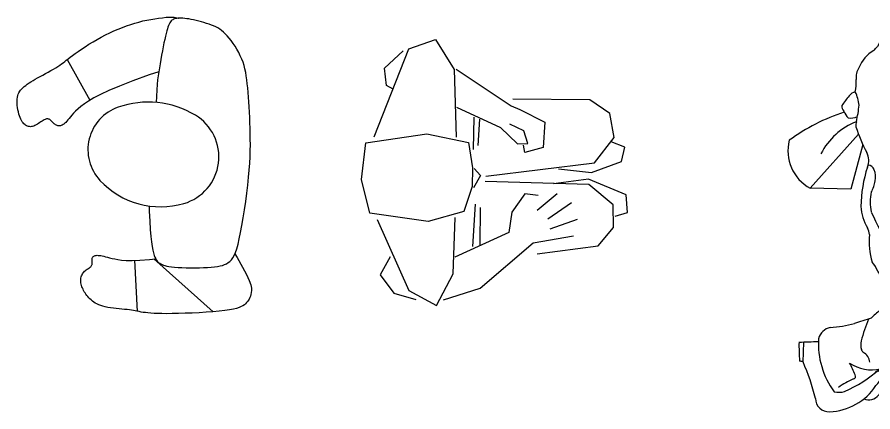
# Model space of a CAD drawing. Header units: millimetres. Extents: x 577 to 2337, y 236 to 943.
# Drawn here: x 756.362 to 758.364, y 710.341 to 711.265 of the extents above; entities that cross this region are included whole.
import ezdxf

# ---------------------------------------------------------------- set-up
doc = ezdxf.new("R2010")
doc.units = ezdxf.units.MM
doc.header["$LTSCALE"] = 0.01
doc.layers.add('06-Furn', color=4, linetype='Continuous')

# ---------------------------------------------------------------- blocks, each defined once
blk = doc.blocks.new('Body 17')
at = {"layer": '06-Furn', "color": 8}
for p, q in [((723.3458, 593.214), (723.3553, 593.2166)), ((723.3553, 593.2166), (723.3646, 593.219)), ((723.3646, 593.219), (723.3739, 593.2211)), ((723.3739, 593.2211), (723.3831, 593.2228)), ((723.3831, 593.2228), (723.3923, 593.2244)), ((723.3923, 593.2244), (723.4013, 593.2257)), ((723.4013, 593.2257), (723.4103, 593.2267)), ((723.4103, 593.2267), (723.4193, 593.2276)), ((723.4193, 593.2276), (723.4283, 593.2281)), ((723.4293, 593.2171), (723.4277, 593.2147)), ((723.4283, 593.2281), (723.4376, 593.2278)), ((723.4309, 593.2191), (723.4293, 593.2171)), ((723.4326, 593.2207), (723.4309, 593.2191)), ((723.4345, 593.222), (723.4326, 593.2207)), ((723.4366, 593.2231), (723.4345, 593.222)), ((723.4388, 593.224), (723.4366, 593.2231)), ((723.4376, 593.2278), (723.4476, 593.2259)), ((723.4414, 593.2246), (723.4388, 593.224)), ((723.4441, 593.225), (723.4414, 593.2246)), ((723.4472, 593.2254), (723.4441, 593.225)), ((723.4506, 593.2255), (723.4472, 593.2254)), ((723.4476, 593.2259), (723.4489, 593.2254)), ((723.4543, 593.2255), (723.4506, 593.2255)), ((723.4584, 593.2253), (723.4543, 593.2255)), ((723.4627, 593.225), (723.4584, 593.2253)), ((723.4674, 593.2244), (723.4627, 593.225)), ((723.4724, 593.2237), (723.4674, 593.2244)), ((723.4777, 593.2228), (723.4724, 593.2237)), ((723.4833, 593.2216), (723.4777, 593.2228)), ((723.4892, 593.2203), (723.4833, 593.2216)), ((723.4953, 593.2188), (723.4892, 593.2203)), ((723.5014, 593.2171), (723.4953, 593.2188)), ((723.5075, 593.2153), (723.5014, 593.2171)), ((723.2969, 593.1958), (723.3068, 593.2)), ((723.3068, 593.2), (723.3166, 593.204)), ((723.3166, 593.204), (723.3264, 593.2076)), ((723.3264, 593.2076), (723.3361, 593.2109)), ((723.3361, 593.2109), (723.3458, 593.214)), ((723.4219, 593.2006), (723.4204, 593.1956)), ((723.4233, 593.2049), (723.4219, 593.2006)), ((723.4248, 593.2087), (723.4233, 593.2049)), ((723.4262, 593.2119), (723.4248, 593.2087)), ((723.4277, 593.2147), (723.4262, 593.2119)), ((723.5135, 593.2134), (723.5075, 593.2153)), ((723.5193, 593.2115), (723.5135, 593.2134)), ((723.5249, 593.2094), (723.5193, 593.2115)), ((723.5301, 593.2073), (723.5249, 593.2094)), ((723.535, 593.205), (723.5301, 593.2073)), ((723.5397, 593.2026), (723.535, 593.205)), ((723.5443, 593.1999), (723.5397, 593.2026)), ((723.5487, 593.1968), (723.5443, 593.1999)), ((723.5531, 593.1932), (723.5487, 593.1968)), ((723.2575, 593.1757), (723.2673, 593.1812)), ((723.2673, 593.1812), (723.2772, 593.1863)), ((723.2772, 593.1863), (723.287, 593.1912)), ((723.287, 593.1912), (723.2969, 593.1958)), ((723.4173, 593.1833), (723.4156, 593.1759)), ((723.4189, 593.1898), (723.4173, 593.1833)), ((723.4204, 593.1956), (723.4189, 593.1898)), ((723.5575, 593.1891), (723.5531, 593.1932)), ((723.5619, 593.1844), (723.5575, 593.1891)), ((723.5665, 593.1791), (723.5619, 593.1844)), ((723.5712, 593.1732), (723.5665, 593.1791)), ((723.221, 593.1532), (723.2295, 593.1588)), ((723.2295, 593.1588), (723.2385, 593.1645)), ((723.2385, 593.1645), (723.2479, 593.1701)), ((723.2479, 593.1701), (723.2575, 593.1757)), ((723.4121, 593.1586), (723.4102, 593.149)), ((723.4139, 593.1676), (723.4121, 593.1586)), ((723.4156, 593.1759), (723.4139, 593.1676)), ((723.5758, 593.1667), (723.5712, 593.1732)), ((723.5804, 593.1599), (723.5758, 593.1667)), ((723.5848, 593.1527), (723.5804, 593.1599)), ((723.1943, 593.1342), (723.1997, 593.1383)), ((723.1997, 593.1383), (723.206, 593.1429)), ((723.206, 593.1429), (723.2132, 593.1479)), ((723.2132, 593.1479), (723.221, 593.1532)), ((723.4084, 593.1391), (723.4066, 593.129)), ((723.4102, 593.149), (723.4084, 593.1391)), ((723.5889, 593.1452), (723.5848, 593.1527)), ((723.5926, 593.1376), (723.5889, 593.1452)), ((723.596, 593.13), (723.5926, 593.1376)), ((723.1703, 593.1155), (723.1743, 593.1184)), ((723.1743, 593.1184), (723.178, 593.1212)), ((723.178, 593.1212), (723.1816, 593.1241)), ((723.1816, 593.1241), (723.1854, 593.1272)), ((723.1854, 593.1272), (723.1896, 593.1305)), ((723.1872, 593.1286), (723.2406, 593.0333)), ((723.1896, 593.1305), (723.1943, 593.1342)), ((723.4048, 593.119), (723.4032, 593.1092)), ((723.4066, 593.129), (723.4048, 593.119)), ((723.5989, 593.1223), (723.596, 593.13)), ((723.6013, 593.1146), (723.5989, 593.1223)), ((723.1367, 593.0959), (723.1431, 593.0994)), ((723.1431, 593.0994), (723.1493, 593.1028)), ((723.1493, 593.1028), (723.1553, 593.1062)), ((723.1553, 593.1062), (723.1608, 593.1095)), ((723.1608, 593.1095), (723.1659, 593.1126)), ((723.1659, 593.1126), (723.1703, 593.1155)), ((723.4017, 593.1003), (723.3795, 593.0926)), ((723.4016, 593.0997), (723.4002, 593.0907)), ((723.4032, 593.1092), (723.4016, 593.0997)), ((723.6034, 593.1067), (723.6013, 593.1146)), ((723.6051, 593.0986), (723.6034, 593.1067)), ((723.6066, 593.0903), (723.6051, 593.0986)), ((723.0982, 593.0739), (723.1026, 593.0767)), ((723.1026, 593.0767), (723.1075, 593.0797)), ((723.1075, 593.0797), (723.1126, 593.0827)), ((723.1126, 593.0827), (723.1182, 593.0858)), ((723.1182, 593.0858), (723.1242, 593.0891)), ((723.1242, 593.0891), (723.1304, 593.0925)), ((723.1304, 593.0925), (723.1367, 593.0959)), ((723.3413, 593.0787), (723.3102, 593.0666)), ((723.3795, 593.0926), (723.3413, 593.0787)), ((723.399, 593.0813), (723.398, 593.0707)), ((723.4002, 593.0907), (723.399, 593.0813)), ((723.6078, 593.0815), (723.6066, 593.0903)), ((723.6089, 593.0722), (723.6078, 593.0815)), ((723.0765, 593.0544), (723.0786, 593.0573)), ((723.0786, 593.0573), (723.0811, 593.0601)), ((723.0811, 593.0601), (723.0839, 593.0629)), ((723.0839, 593.0629), (723.087, 593.0656)), ((723.087, 593.0656), (723.0904, 593.0684)), ((723.0904, 593.0684), (723.0941, 593.0711)), ((723.0941, 593.0711), (723.0982, 593.0739)), ((723.3102, 593.0666), (723.2852, 593.0561)), ((723.3971, 593.0579), (723.3964, 593.042)), ((723.398, 593.0707), (723.3971, 593.0579)), ((723.6099, 593.0624), (723.6089, 593.0722)), ((723.6108, 593.052), (723.6099, 593.0624)), ((723.0703, 593.0315), (723.0705, 593.0362)), ((723.0705, 593.0362), (723.0711, 593.0404)), ((723.0711, 593.0404), (723.0719, 593.0443)), ((723.0719, 593.0443), (723.0731, 593.0479)), ((723.0731, 593.0479), (723.0747, 593.0512)), ((723.0747, 593.0512), (723.0765, 593.0544)), ((723.2499, 593.0389), (723.2377, 593.0317)), ((723.2654, 593.0469), (723.2499, 593.0389)), ((723.2852, 593.0561), (723.2654, 593.0469)), ((723.3964, 593.042), (723.396, 593.0283)), ((723.6117, 593.041), (723.6108, 593.052)), ((723.6125, 593.0295), (723.6117, 593.041)), ((723.0704, 593.0266), (723.0703, 593.0315)), ((723.0708, 593.0215), (723.0704, 593.0266)), ((723.0714, 593.0163), (723.0708, 593.0215)), ((723.0722, 593.0111), (723.0714, 593.0163)), ((723.2198, 593.0189), (723.2129, 593.0132)), ((723.2279, 593.0251), (723.2198, 593.0189)), ((723.2377, 593.0317), (723.2279, 593.0251)), ((723.6132, 593.0177), (723.6125, 593.0295)), ((723.6139, 593.0055), (723.6132, 593.0177)), ((723.0733, 593.0061), (723.0722, 593.0111)), ((723.0745, 593.0013), (723.0733, 593.0061)), ((723.0758, 592.9968), (723.0745, 593.0013)), ((723.0773, 592.9928), (723.0758, 592.9968)), ((723.1983, 592.9984), (723.1949, 592.9943)), ((723.2023, 593.003), (723.1983, 592.9984)), ((723.2071, 593.0079), (723.2023, 593.003)), ((723.2129, 593.0132), (723.2071, 593.0079)), ((723.6145, 592.9931), (723.6139, 593.0055)), ((723.0789, 592.9892), (723.0773, 592.9928)), ((723.0806, 592.986), (723.0789, 592.9892)), ((723.0823, 592.9832), (723.0806, 592.986)), ((723.0842, 592.9807), (723.0823, 592.9832)), ((723.0861, 592.9785), (723.0842, 592.9807)), ((723.0881, 592.9767), (723.0861, 592.9785)), ((723.0902, 592.9751), (723.0881, 592.9767)), ((723.1177, 592.9775), (723.1148, 592.9758)), ((723.1206, 592.9793), (723.1177, 592.9775)), ((723.1235, 592.9812), (723.1206, 592.9793)), ((723.1262, 592.983), (723.1235, 592.9812)), ((723.1289, 592.9847), (723.1262, 592.983)), ((723.1313, 592.9862), (723.1289, 592.9847)), ((723.1336, 592.9875), (723.1313, 592.9862)), ((723.1357, 592.9886), (723.1336, 592.9875)), ((723.1376, 592.9893), (723.1357, 592.9886)), ((723.1393, 592.9898), (723.1376, 592.9893)), ((723.141, 592.99), (723.1393, 592.9898)), ((723.1425, 592.99), (723.141, 592.99)), ((723.144, 592.9896), (723.1425, 592.99)), ((723.1454, 592.989), (723.144, 592.9896)), ((723.1469, 592.9881), (723.1454, 592.989)), ((723.1483, 592.987), (723.1469, 592.9881)), ((723.1497, 592.9857), (723.1483, 592.987)), ((723.1511, 592.9843), (723.1497, 592.9857)), ((723.1525, 592.9828), (723.1511, 592.9843)), ((723.154, 592.9813), (723.1525, 592.9828)), ((723.1555, 592.9798), (723.154, 592.9813)), ((723.1571, 592.9784), (723.1555, 592.9798)), ((723.1587, 592.9772), (723.1571, 592.9784)), ((723.1604, 592.9761), (723.1587, 592.9772)), ((723.1622, 592.9752), (723.1604, 592.9761)), ((723.1778, 592.9764), (723.1757, 592.9752)), ((723.1799, 592.9778), (723.1778, 592.9764)), ((723.1822, 592.9796), (723.1799, 592.9778)), ((723.1845, 592.9818), (723.1822, 592.9796)), ((723.1869, 592.9843), (723.1845, 592.9818)), ((723.1893, 592.9873), (723.1869, 592.9843)), ((723.192, 592.9906), (723.1893, 592.9873)), ((723.1949, 592.9943), (723.192, 592.9906)), ((723.615, 592.9805), (723.6145, 592.9931)), ((723.6154, 592.9678), (723.615, 592.9805)), ((723.0923, 592.9739), (723.0902, 592.9751)), ((723.0945, 592.9728), (723.0923, 592.9739)), ((723.0967, 592.9721), (723.0945, 592.9728)), ((723.099, 592.9717), (723.0967, 592.9721)), ((723.1014, 592.9716), (723.099, 592.9717)), ((723.1039, 592.9717), (723.1014, 592.9716)), ((723.1064, 592.9723), (723.1039, 592.9717)), ((723.1091, 592.9731), (723.1064, 592.9723)), ((723.1119, 592.9743), (723.1091, 592.9731)), ((723.1148, 592.9758), (723.1119, 592.9743)), ((723.164, 592.9745), (723.1622, 592.9752)), ((723.1659, 592.974), (723.164, 592.9745)), ((723.1678, 592.9737), (723.1659, 592.974)), ((723.1697, 592.9737), (723.1678, 592.9737)), ((723.1717, 592.9739), (723.1697, 592.9737)), ((723.1737, 592.9744), (723.1717, 592.9739)), ((723.1757, 592.9752), (723.1737, 592.9744)), ((723.6158, 592.9551), (723.6154, 592.9678)), ((723.6159, 592.9423), (723.6158, 592.9551)), ((723.616, 592.9291), (723.6159, 592.9423)), ((723.6158, 592.9155), (723.616, 592.9291)), ((723.6145, 592.8862), (723.6153, 592.9012)), ((723.6153, 592.9012), (723.6158, 592.9155)), ((723.6134, 592.8702), (723.6145, 592.8862)), ((723.6119, 592.8531), (723.6134, 592.8702)), ((723.61, 592.8349), (723.6119, 592.8531)), ((723.6077, 592.8158), (723.61, 592.8349)), ((723.6024, 592.777), (723.6052, 592.7964)), ((723.6052, 592.7964), (723.6077, 592.8158)), ((723.3792, 592.7859), (723.3795, 592.7737)), ((723.5994, 592.7582), (723.6024, 592.777)), ((723.3795, 592.7737), (723.3805, 592.7503)), ((723.5964, 592.7403), (723.5994, 592.7582)), ((723.3805, 592.7503), (723.3816, 592.7308)), ((723.5933, 592.7238), (723.5964, 592.7403)), ((723.3816, 592.7308), (723.383, 592.7148)), ((723.5902, 592.7091), (723.5933, 592.7238)), ((723.383, 592.7148), (723.3844, 592.7018)), ((723.3844, 592.7018), (723.386, 592.6913)), ((723.5843, 592.6861), (723.5872, 592.6966)), ((723.5872, 592.6966), (723.5902, 592.7091)), ((723.386, 592.6913), (723.3877, 592.6829)), ((723.3877, 592.6829), (723.3894, 592.6761)), ((723.3894, 592.6761), (723.3911, 592.6705)), ((723.5783, 592.6704), (723.5813, 592.6775)), ((723.5813, 592.6775), (723.5843, 592.6861)), ((723.2459, 592.6606), (723.2463, 592.6622)), ((723.2459, 592.6589), (723.2459, 592.6606)), ((723.246, 592.6572), (723.2459, 592.6589)), ((723.2461, 592.6555), (723.246, 592.6572)), ((723.2462, 592.6638), (723.2467, 592.6652)), ((723.2463, 592.6622), (723.2462, 592.6638)), ((723.2467, 592.6652), (723.2474, 592.6665)), ((723.2474, 592.6665), (723.2484, 592.6676)), ((723.2484, 592.6676), (723.2497, 592.6686)), ((723.2497, 592.6686), (723.2513, 592.6694)), ((723.2513, 592.6694), (723.2531, 592.67)), ((723.2531, 592.67), (723.2552, 592.6704)), ((723.2552, 592.6704), (723.2576, 592.6706)), ((723.2576, 592.6706), (723.2602, 592.6705)), ((723.2602, 592.6705), (723.263, 592.6703)), ((723.263, 592.6703), (723.2661, 592.6698)), ((723.2661, 592.6698), (723.2694, 592.6691)), ((723.2694, 592.6691), (723.2731, 592.6682)), ((723.2731, 592.6682), (723.2771, 592.6672)), ((723.2771, 592.6672), (723.2817, 592.666)), ((723.2817, 592.666), (723.2868, 592.6648)), ((723.2868, 592.6648), (723.2925, 592.6634)), ((723.2925, 592.6634), (723.2988, 592.6621)), ((723.2988, 592.6621), (723.306, 592.6607)), ((723.306, 592.6607), (723.3147, 592.6596)), ((723.3147, 592.6596), (723.3257, 592.6588)), ((723.3257, 592.6588), (723.3397, 592.6587)), ((723.3397, 592.6587), (723.3574, 592.6594)), ((723.3519, 592.5394), (723.3458, 592.6589)), ((723.3574, 592.6594), (723.3797, 592.661)), ((723.3797, 592.661), (723.3944, 592.6626)), ((723.3899, 592.6621), (723.5293, 592.5385)), ((723.3911, 592.6705), (723.3928, 592.6659)), ((723.3928, 592.6659), (723.3946, 592.6622)), ((723.3946, 592.6622), (723.3964, 592.6592)), ((723.3964, 592.6592), (723.3983, 592.6569)), ((723.3983, 592.6569), (723.4002, 592.6549)), ((723.5645, 592.6534), (723.5683, 592.6564)), ((723.5683, 592.6564), (723.5718, 592.6601)), ((723.5718, 592.6601), (723.5751, 592.6647)), ((723.5751, 592.6647), (723.5783, 592.6704)), ((723.5799, 592.6742), (723.585, 592.6658)), ((723.585, 592.6658), (723.5978, 592.6432)), ((723.2301, 592.6349), (723.2321, 592.6364)), ((723.2321, 592.6364), (723.2342, 592.6378)), ((723.2342, 592.6378), (723.2361, 592.6391)), ((723.2361, 592.6391), (723.238, 592.6403)), ((723.238, 592.6403), (723.2398, 592.6416)), ((723.2398, 592.6416), (723.2413, 592.6428)), ((723.2413, 592.6428), (723.2426, 592.644)), ((723.2426, 592.644), (723.2437, 592.6453)), ((723.2437, 592.6453), (723.2445, 592.6466)), ((723.2445, 592.6466), (723.2451, 592.648)), ((723.2451, 592.648), (723.2456, 592.6494)), ((723.2456, 592.6494), (723.2459, 592.6508)), ((723.2459, 592.6508), (723.2461, 592.6523)), ((723.2461, 592.6539), (723.2461, 592.6555)), ((723.2461, 592.6523), (723.2461, 592.6539)), ((723.4002, 592.6549), (723.4023, 592.6533)), ((723.4023, 592.6533), (723.4045, 592.6519)), ((723.4045, 592.6519), (723.4069, 592.6505)), ((723.4069, 592.6505), (723.4095, 592.6491)), ((723.4095, 592.6491), (723.4126, 592.6478)), ((723.4126, 592.6478), (723.4162, 592.6466)), ((723.4162, 592.6466), (723.4204, 592.6454)), ((723.4204, 592.6454), (723.4255, 592.6444)), ((723.4255, 592.6444), (723.4315, 592.6435)), ((723.4315, 592.6435), (723.4386, 592.6428)), ((723.4386, 592.6428), (723.4468, 592.6422)), ((723.4468, 592.6422), (723.456, 592.6418)), ((723.456, 592.6418), (723.4658, 592.6415)), ((723.4658, 592.6415), (723.4761, 592.6414)), ((723.4761, 592.6414), (723.4865, 592.6414)), ((723.4865, 592.6414), (723.4968, 592.6416)), ((723.4968, 592.6416), (723.5067, 592.6419)), ((723.5067, 592.6419), (723.516, 592.6423)), ((723.516, 592.6423), (723.5245, 592.6428)), ((723.5245, 592.6428), (723.5321, 592.6435)), ((723.5321, 592.6435), (723.539, 592.6444)), ((723.539, 592.6444), (723.5452, 592.6456)), ((723.5452, 592.6456), (723.5507, 592.647)), ((723.5507, 592.647), (723.5558, 592.6487)), ((723.5558, 592.6487), (723.5603, 592.6509)), ((723.5603, 592.6509), (723.5645, 592.6534)), ((723.5978, 592.6432), (723.607, 592.6254)), ((723.2195, 592.6146), (723.2198, 592.6173)), ((723.2198, 592.6173), (723.2204, 592.62)), ((723.2204, 592.62), (723.2212, 592.6226)), ((723.2212, 592.6226), (723.2222, 592.625)), ((723.2222, 592.625), (723.2234, 592.6273)), ((723.2234, 592.6273), (723.2248, 592.6295)), ((723.2248, 592.6295), (723.2264, 592.6314)), ((723.2264, 592.6314), (723.2282, 592.6332)), ((723.2282, 592.6332), (723.2301, 592.6349)), ((723.607, 592.6254), (723.6132, 592.6118)), ((723.2194, 592.6118), (723.2195, 592.6146)), ((723.2195, 592.6089), (723.2194, 592.6118)), ((723.2198, 592.606), (723.2195, 592.6089)), ((723.2204, 592.6031), (723.2198, 592.606)), ((723.2211, 592.6001), (723.2204, 592.6031)), ((723.2221, 592.5972), (723.2211, 592.6001)), ((723.2232, 592.5942), (723.2221, 592.5972)), ((723.6132, 592.6118), (723.6168, 592.6014)), ((723.6168, 592.6014), (723.6185, 592.5937)), ((723.2245, 592.5913), (723.2232, 592.5942)), ((723.2259, 592.5883), (723.2245, 592.5913)), ((723.2275, 592.5854), (723.2259, 592.5883)), ((723.2292, 592.5825), (723.2275, 592.5854)), ((723.2311, 592.5797), (723.2292, 592.5825)), ((723.2332, 592.5769), (723.2311, 592.5797)), ((723.2355, 592.5741), (723.2332, 592.5769)), ((723.6175, 592.5789), (723.6164, 592.5751)), ((723.6183, 592.5832), (723.6175, 592.5789)), ((723.6188, 592.5879), (723.6183, 592.5832)), ((723.6185, 592.5937), (723.6188, 592.5879)), ((723.2379, 592.5714), (723.2355, 592.5741)), ((723.2405, 592.5687), (723.2379, 592.5714)), ((723.2433, 592.5661), (723.2405, 592.5687)), ((723.2464, 592.5636), (723.2433, 592.5661)), ((723.2497, 592.5612), (723.2464, 592.5636)), ((723.2532, 592.5589), (723.2497, 592.5612)), ((723.2571, 592.5567), (723.2532, 592.5589)), ((723.2614, 592.5547), (723.2571, 592.5567)), ((723.6048, 592.5573), (723.602, 592.5549)), ((723.6074, 592.5598), (723.6048, 592.5573)), ((723.6097, 592.5625), (723.6074, 592.5598)), ((723.6117, 592.5653), (723.6097, 592.5625)), ((723.6135, 592.5683), (723.6117, 592.5653)), ((723.6151, 592.5716), (723.6135, 592.5683)), ((723.6164, 592.5751), (723.6151, 592.5716)), ((723.266, 592.5528), (723.2614, 592.5547)), ((723.2711, 592.5512), (723.266, 592.5528)), ((723.2766, 592.5497), (723.2711, 592.5512)), ((723.2826, 592.5485), (723.2766, 592.5497)), ((723.289, 592.5475), (723.2826, 592.5485)), ((723.2956, 592.5467), (723.289, 592.5475)), ((723.3023, 592.5459), (723.2956, 592.5467)), ((723.309, 592.5453), (723.3023, 592.5459)), ((723.3155, 592.5447), (723.309, 592.5453)), ((723.3218, 592.5441), (723.3155, 592.5447)), ((723.3276, 592.5434), (723.3218, 592.5441)), ((723.3329, 592.5427), (723.3276, 592.5434)), ((723.3378, 592.542), (723.3329, 592.5427)), ((723.3424, 592.5412), (723.3378, 592.542)), ((723.3469, 592.5404), (723.3424, 592.5412)), ((723.3512, 592.5396), (723.3469, 592.5404)), ((723.3556, 592.5387), (723.3512, 592.5396)), ((723.3603, 592.5379), (723.3556, 592.5387)), ((723.3652, 592.5371), (723.3603, 592.5379)), ((723.3705, 592.5364), (723.3652, 592.5371)), ((723.3765, 592.5357), (723.3705, 592.5364)), ((723.3831, 592.5352), (723.3765, 592.5357)), ((723.4963, 592.5363), (723.4797, 592.5355)), ((723.5128, 592.5373), (723.4963, 592.5363)), ((723.5285, 592.5384), (723.5128, 592.5373)), ((723.5432, 592.5397), (723.5285, 592.5384)), ((723.5561, 592.5412), (723.5432, 592.5397)), ((723.5671, 592.5428), (723.5561, 592.5412)), ((723.5763, 592.5445), (723.5671, 592.5428)), ((723.5838, 592.5463), (723.5763, 592.5445)), ((723.5899, 592.5483), (723.5838, 592.5463)), ((723.5948, 592.5504), (723.5899, 592.5483)), ((723.5988, 592.5526), (723.5948, 592.5504)), ((723.602, 592.5549), (723.5988, 592.5526)), ((723.3907, 592.5347), (723.3831, 592.5352)), ((723.3994, 592.5343), (723.3907, 592.5347)), ((723.4092, 592.5341), (723.3994, 592.5343)), ((723.4205, 592.534), (723.4092, 592.5341)), ((723.4333, 592.5341), (723.4205, 592.534)), ((723.4477, 592.5344), (723.4333, 592.5341)), ((723.4633, 592.5349), (723.4477, 592.5344)), ((723.4797, 592.5355), (723.4633, 592.5349))]:
    blk.add_line(p, q, dxfattribs=at)
for centre, radius, start, end in [((723.3414, 592.9176), 0.1054, 109.3675, 222.8739), ((723.3772, 592.8159), 0.2133, 58.8919, 109.3675), ((723.4286, 592.9011), 0.1138, 286.3643, 58.8919), ((723.4061, 592.9777), 0.1936, 222.8739, 286.3643)]:
    blk.add_arc(centre, radius, start, end, dxfattribs=at)
blk = doc.blocks.new('Body 26')
at = {"layer": '06-Furn', "color": 8}
for p, q in [((729.9152, 589.9362), (729.9775, 589.9575)), ((729.9775, 589.9575), (730.021, 589.8877)), ((729.834, 589.7295), (729.9152, 589.9362)), ((729.8584, 589.8909), (729.9017, 589.9309)), ((729.8627, 589.8499), (729.8584, 589.8909)), ((730.021, 589.8877), (730.0257, 589.729)), ((730.0259, 589.8884), (730.1542, 589.8021)), ((729.8786, 589.8418), (729.8627, 589.8499)), ((730.3388, 589.8164), (730.1583, 589.8184)), ((730.3853, 589.7844), (730.3388, 589.8164)), ((730.0269, 589.7994), (730.1296, 589.7521)), ((730.1542, 589.8021), (730.1749, 589.7942)), ((730.1749, 589.7942), (730.233, 589.7639)), ((730.0667, 589.6999), (730.0676, 589.7762)), ((730.3952, 589.7284), (730.3853, 589.7844)), ((730.077, 589.7097), (730.0814, 589.7714)), ((730.1845, 589.7438), (730.1514, 589.7598)), ((730.233, 589.7639), (730.2292, 589.7052)), ((729.8148, 589.7162), (729.957, 589.7372)), ((729.957, 589.7372), (730.0549, 589.7165)), ((730.1296, 589.7521), (730.169, 589.7132)), ((730.1932, 589.7146), (730.1845, 589.7438)), ((729.8043, 589.6297), (729.8148, 589.7162)), ((730.0549, 589.7165), (730.0643, 589.6575)), ((730.169, 589.7132), (730.1932, 589.7146)), ((730.3497, 589.6691), (730.3952, 589.7284)), ((730.4201, 589.7055), (730.3883, 589.7181)), ((730.1861, 589.6935), (730.1835, 589.7104)), ((730.2292, 589.7052), (730.1861, 589.6935)), ((730.413, 589.6719), (730.4201, 589.7055)), ((730.0643, 589.6575), (730.0633, 589.6139)), ((730.068, 589.6556), (730.0829, 589.6392)), ((730.0955, 589.6375), (730.3497, 589.6691)), ((730.2656, 589.6553), (730.3421, 589.6462)), ((730.3421, 589.6462), (730.413, 589.6719)), ((730.0829, 589.6392), (730.0663, 589.6109)), ((729.8238, 589.5515), (729.8043, 589.6297)), ((730.0633, 589.6139), (730.0439, 589.5548)), ((730.3359, 589.6185), (730.0934, 589.6253)), ((730.3354, 589.6307), (730.2533, 589.6195)), ((730.4236, 589.5941), (730.3354, 589.6307)), ((730.3932, 589.5707), (730.3359, 589.6185)), ((730.1866, 589.5968), (730.1558, 589.5539)), ((730.2178, 589.5927), (730.1866, 589.5968)), ((730.2155, 589.5585), (730.2621, 589.5973)), ((730.4267, 589.5524), (730.4236, 589.5941)), ((730.24, 589.5383), (730.2959, 589.5765)), ((730.0439, 589.5548), (729.9599, 589.5314)), ((730.0647, 589.4729), (730.071, 589.5721)), ((730.0819, 589.477), (730.0831, 589.5644)), ((730.1558, 589.5539), (730.1488, 589.5061)), ((730.3943, 589.5174), (730.3932, 589.5707)), ((730.3975, 589.5441), (730.4267, 589.5524)), ((729.9599, 589.5314), (729.8238, 589.5515)), ((729.8406, 589.5366), (729.9147, 589.3701)), ((730.0187, 589.4092), (730.0231, 589.5411)), ((730.2454, 589.5147), (730.3099, 589.5368)), ((730.3581, 589.475), (730.3943, 589.5174)), ((730.1488, 589.5061), (730.0229, 589.4485)), ((730.206, 589.4817), (730.3001, 589.4983)), ((730.0816, 589.3757), (730.206, 589.4817)), ((730.2151, 589.4558), (730.3581, 589.475)), ((729.871, 589.4492), (729.8478, 589.4066)), ((729.8478, 589.4066), (729.8796, 589.3642)), ((729.9798, 589.3352), (730.0187, 589.4092)), ((729.9965, 589.3486), (730.0816, 589.3757)), ((729.8796, 589.3642), (729.9314, 589.3489)), ((729.9147, 589.3701), (729.9798, 589.3352))]:
    blk.add_line(p, q, dxfattribs=at)
blk = doc.blocks.new('body7')
at = {"layer": '06-Furn', "color": 252}
for p, q in [((819.0579, 714.8908), (819.1708, 715.0175)), ((819.1808, 714.9933), (819.1531, 714.8888)), ((819.5485, 714.9535), (819.5485, 714.9346)), ((819.1531, 714.8888), (819.0579, 714.8908)), ((819.0414, 714.4838), (819.0429, 714.5308)), ((819.3959, 714.3909), (819.3959, 714.4008)), ((819.4087, 714.3845), (819.3959, 714.3909)), ((819.3965, 714.384), (819.4087, 714.3845))]:
    blk.add_line(p, q, dxfattribs=at)
for centre, radius, start, end in [((819.3119, 715.1788), 0.1061, 113.1041, 155.7219), ((819.1901, 714.8345), 0.4491, 72.4825, 79.7252), ((819.2725, 715.1316), 0.1414, 51.3539, 68.0482), ((819.4108, 715.1558), 0.0998, 120.1292, 130.9196), ((818.8867, 719.3438), 4.1291, 276.5924, 277.744), ((819.4733, 715.36), 0.1117, 254.3476, 274.3966), ((819.4405, 715.0086), 0.2435, 72.1579, 80.2251), ((819.4663, 715.1474), 0.105, 47.7403, 62.3021), ((819.1617, 715.264), 0.0677, 311.3319, 322.1114), ((819.4818, 715.1317), 0.1687, 143.8933, 176.9563), ((819.4319, 715.1337), 0.1154, 134.179, 146.505), ((819.4049, 715.1516), 0.084, 112.8805, 129.4646), ((819.3766, 715.146), 0.083, 65.9662, 93.0023), ((819.4593, 715.3554), 0.1422, 249.894, 265.2387), ((819.4795, 715.1058), 0.1126, 85.783, 106.5514), ((819.4826, 715.0773), 0.1408, 71.3264, 87.8839), ((819.4736, 715.1856), 0.0747, 13.4994, 31.9999), ((819.2504, 715.1398), 0.0855, 120.9513, 157.3101), ((819.5153, 715.1203), 0.1954, 156.7912, 172.5822), ((819.4496, 715.1165), 0.0897, 96.9777, 125.2831), ((819.5094, 715.1411), 0.072, 51.3539, 75.2573), ((819.5019, 715.1595), 0.0647, 17.362, 35.7906), ((819.3151, 715.2339), 0.0617, 288.9845, 312.0503), ((819.4302, 715.3349), 0.182, 287.0176, 307.3918), ((819.2344, 715.0723), 0.346, 10.4868, 17.9353), ((819.2098, 715.15), 0.0445, 149.2035, 186.442), ((819.5173, 715.168), 0.1768, 180.9245, 191.965), ((819.4997, 715.0601), 0.102, 99.1458, 136.5261), ((818.9732, 715.145), 0.1924, 351.3637, 0), ((819.1206, 715.114), 0.1946, 353.3961, 7.8778), ((819.1265, 715.1477), 0.195, 344.2709, 359.3836), ((819.1685, 715.0925), 0.0242, 102.1604, 143.7077), ((819.0685, 715.0712), 0.105, 7.7187, 25.3338), ((819.2936, 715.1113), 0.0546, 359.8859, 21.5506), ((819.4716, 715.0982), 0.0342, 118.9145, 195.8258), ((819.4556, 715.1867), 0.1045, 309.2005, 324.0445), ((819.5706, 715.0834), 0.0519, 102.0058, 125.8983), ((819.4607, 715.1384), 0.1139, 337.3803, 358.4304), ((819.2864, 714.9862), 0.1828, 138.7269, 147.5558), ((819.1727, 715.1277), 0.1763, 343.4398, 354.6416), ((819.1784, 715.0806), 0.3907, 356.9044, 3.0607), ((819.1512, 715.0829), 0.0191, 175.7653, 218.4269), ((818.8177, 715.126), 0.3571, 347.1301, 353.4644), ((819.4113, 715.0827), 0.0979, 174.803, 195.7499), ((819.8587, 714.9395), 0.5351, 165.0616, 168.6579), ((819.4589, 715.1136), 0.1081, 315.764, 342.0154), ((819.6432, 715.064), 0.083, 158.4315, 180), ((819.2704, 714.6476), 0.4412, 107.511, 126.3587), ((819.208, 715.108), 0.0808, 207.29, 220.9172), ((819.1522, 715.0889), 0.0342, 261.0815, 298.2845), ((819.0651, 714.9068), 0.293, 24.1751, 30.663), ((819.4395, 715.1408), 0.1243, 290.727, 324.541), ((819.5002, 715.0712), 0.0604, 285.6796, 353.1182), ((819.4881, 715.0527), 0.0807, 344.9256, 4.8277), ((819.2221, 714.9012), 0.1557, 111.1692, 153.2959), ((819.2045, 715.0371), 0.0398, 166.4897, 183.5749), ((819.3646, 715.0329), 0.0328, 158.8293, 190.7768), ((819.5135, 715.1456), 0.3659, 197.6519, 207.9345), ((819.4002, 715.0607), 0.0758, 206.5763, 231.0739), ((819.4958, 715.0384), 0.1638, 184.0876, 192.1805), ((819.4519, 715.0833), 0.0816, 271.4551, 312.3318), ((819.4562, 715.0526), 0.1118, 312.0188, 349.2216), ((819.3933, 714.864), 0.2407, 13.0345, 44.1621), ((819.1047, 714.9781), 0.0991, 165.5171, 241.8067), ((819.4534, 715.0852), 0.143, 214.6373, 226.1195), ((819.5923, 714.8992), 0.1369, 123.6479, 146.6546), ((819.5244, 714.9943), 0.0204, 52.0664, 112.6912), ((819.4966, 715.0034), 0.045, 320.7109, 352.8715), ((819.5261, 714.9996), 0.0152, 353.3614, 45.0141), ((819.7425, 715.7284), 0.8413, 242.5124, 245.5641), ((819.457, 715.068), 0.0959, 248.4857, 282.6361), ((819.5104, 714.9833), 0.026, 179.8588, 233.3794), ((819.155, 714.9556), 0.0399, 337.2526, 27.8361), ((819.3588, 714.8687), 0.1004, 46.0564, 69.1453), ((819.4271, 715.0604), 0.1058, 259.1348, 280.4864), ((819.4391, 715.0061), 0.0502, 278.3602, 320.8924), ((819.4898, 715.0369), 0.0747, 273.9452, 303.9306), ((819.4473, 714.8606), 0.1374, 42.5475, 52.4312), ((819.4814, 714.8453), 0.3048, 161.8688, 179.5145), ((819.1934, 714.9299), 0.0148, 16.6965, 90.3601), ((819.4593, 714.3816), 0.5601, 80.8376, 93.1597), ((819.8245, 714.9705), 0.3972, 184.2671, 200.8682), ((819.5445, 715.0213), 0.1325, 308.951, 323.7377), ((819.7605, 714.5187), 0.438, 101.0793, 104.4221), ((819.6784, 714.9388), 0.01, 37.2433, 101.821), ((819.8077, 715.0349), 0.1511, 216.6071, 236.8819), ((819.1671, 714.9173), 0.0439, 347.2778, 22.5187), ((819.2512, 714.857), 0.3816, 359.5083, 9.2402), ((819.1439, 714.9165), 0.0665, 328.7407, 352.3855), ((819.5872, 714.7643), 0.1994, 37.0389, 46.2457), ((819.2915, 714.8585), 0.0936, 165.5023, 194.4977), ((818.2523, 715.1012), 1.3552, 345.7904, 351.0468), ((819.9089, 714.9227), 0.3196, 185.8253, 199.4755), ((819.7769, 714.7073), 0.1816, 106.4513, 114.6492), ((819.7093, 715.0662), 0.1855, 275.0116, 281.5352), ((819.6402, 714.9453), 0.0919, 265.4013, 285.476), ((820.1529, 713.7637), 1.1971, 112.1714, 114.0689), ((819.2758, 714.8507), 0.0992, 181.6095, 212.1017), ((819.6802, 715.0425), 0.5224, 203.4025, 213.81), ((819.3633, 714.8583), 0.2695, 342.573, 359.024), ((818.7962, 714.465), 0.7512, 21.702, 28.9826), ((819.4589, 714.8738), 0.1596, 325.907, 338.8093), ((819.1551, 714.7789), 0.0413, 4.3979, 27.4875), ((819.358, 714.7667), 0.1624, 174.5634, 197.5227), ((819.6149, 714.7192), 0.0694, 110.1739, 134.7776), ((819.6909, 714.7489), 0.0761, 157.8671, 185.1935), ((819.1149, 714.7147), 0.1364, 348.1996, 15.7955), ((819.3871, 714.7256), 0.0763, 159.2778, 207.1574), ((819.4573, 714.7796), 0.0521, 280.6515, 315.005), ((818.9837, 714.6037), 0.5291, 5.8146, 15.2373), ((819.4782, 714.8028), 0.1499, 302.396, 336.0868), ((819.1269, 714.6571), 0.0975, 23.9588, 38.5598), ((819.3759, 714.6805), 0.0576, 116.1179, 169.7001), ((819.5377, 714.4845), 0.254, 106.1749, 122.7206), ((819.7316, 714.6866), 0.2679, 171.0289, 193.1814), ((819.1076, 714.6259), 0.1294, 21.4443, 33.1466), ((819.3541, 714.6529), 0.0515, 100.715, 132.5647), ((821.3861, 712.2629), 3.1422, 129.1925, 130.8104), ((819.3538, 714.6276), 0.0764, 72.347, 97.0221), ((819.3926, 714.7398), 0.0423, 248.3215, 280.6215), ((819.3591, 714.7511), 0.1279, 210.1594, 243.1999), ((819.464, 714.7028), 0.1452, 184.7405, 205.7678), ((819.648, 714.5686), 0.14, 129.7622, 142.2581), ((819.4053, 714.8406), 0.2438, 223.3624, 235.7518), ((819.5164, 714.5901), 0.0675, 71.9606, 95.3568), ((819.577, 714.6929), 0.0758, 207.9924, 221.9822), ((819.1728, 714.7177), 0.1236, 293.2743, 320.4692), ((819.3579, 714.7192), 0.1203, 221.7495, 260.1309), ((819.3066, 714.5948), 0.0424, 49.4192, 97.1017), ((819.9423, 714.6834), 0.6107, 184.1046, 191.9286), ((819.6175, 714.7239), 0.1268, 220.1583, 229.3861), ((819.2404, 714.4884), 0.2681, 9.4967, 30.7583), ((819.4363, 714.5715), 0.1136, 8.6142, 29.6751), ((819.2611, 714.5373), 0.0777, 120.5016, 140.9663), ((819.3048, 714.1792), 0.4201, 104.3417, 109.9843), ((819.5641, 714.4285), 0.4011, 157.109, 164.8592), ((819.4061, 714.6301), 0.1279, 325.0127, 337.7748), ((819.5117, 714.6734), 0.0926, 277.9085, 293.514), ((819.1119, 714.5299), 0.0355, 101.5484, 165.9646), ((819.0808, 714.8857), 0.3219, 274.2761, 284.4581), ((819.409, 715.2514), 0.6973, 264.7155, 270.7393), ((819.3097, 714.4343), 0.1277, 65.694, 74.0309), ((819.4259, 714.5052), 0.0496, 80.9091, 99.0909), ((819.7085, 714.4944), 0.2073, 162.4896, 169.665), ((819.2637, 714.5258), 0.1866, 176.0807, 216.7253), ((819.2783, 714.4569), 0.1259, 41.8183, 48.1779), ((821.3398, 715.6127), 2.2407, 208.5779, 210.5943), ((819.5067, 714.6604), 0.1288, 235.4818, 269.0607), ((815.7198, 801.2207), 86.7535, 272.187766, 272.217721), ((819.605, 714.5234), 0.5734, 179.2996, 183.715), ((819.2278, 714.5246), 0.0516, 170.2731, 192.9999), ((819.3926, 714.4992), 0.0948, 4.0853, 19.5561), ((819.1909, 714.5179), 0.0143, 199.9819, 232.0693), ((819.1695, 714.4819), 0.0277, 3.0115, 63.0328), ((819.3815, 714.2958), 0.2133, 110.0965, 123.0367), ((819.3733, 714.2818), 0.224, 93.2707, 106.8918), ((819.3563, 714.5739), 0.0686, 273.5244, 297.1978), ((819.662, 714.5322), 0.1768, 188.5364, 198.3219), ((819.0237, 714.4276), 0.0594, 72.8081, 81.202), ((818.5462, 714.269), 0.5398, 13.8796, 23.5063), ((818.8801, 714.341), 0.3045, 21.7338, 27.5105), ((819.2026, 714.5597), 0.0941, 236.0874, 282.0031), ((819.2344, 714.6388), 0.167, 271.1948, 280.6203), ((819.6773, 714.5239), 0.1891, 194.4711, 201.8001), ((819.0006, 714.7186), 0.3336, 294.4145, 311.0385), ((819.2164, 714.4535), 0.00879, 349.6958, 150.7004), ((819.2628, 714.3459), 0.1283, 101.1737, 108.4301), ((819.4222, 714.2057), 0.251, 90, 104.9925), ((819.4552, 714.494), 0.0492, 206.1651, 233.805), ((819.2384, 714.2635), 0.1976, 113.7218, 125.359), ((819.1587, 714.45), 0.00559, 271.2494, 41.4946), ((819.1753, 714.4651), 0.0515, 315.0019, 345.2036), ((819.4411, 714.3037), 0.167, 120.1151, 131.1985), ((819.3829, 714.4373), 0.0465, 336.6458, 21.4759), ((819.4223, 714.4319), 0.0823, 1.8475, 15.3827), ((819.0984, 714.5033), 0.1357, 271.9819, 326.6495), ((819.1251, 714.4643), 0.0513, 257.6031, 285.125), ((819.2446, 714.3908), 0.0313, 93.6027, 149.749), ((819.0887, 713.929), 0.5166, 67.2629, 72.6611), ((819.2169, 714.5832), 0.1916, 291.9077, 306.5926), ((819.401, 714.4265), 0.0257, 300.143, 342.541), ((819.382, 714.4189), 0.1236, 355.3648, 7.2389), ((819.1013, 714.3986), 0.031, 180.3017, 273.3465), ((819.1944, 714.4246), 0.0293, 247.7786, 322.2079), ((819.392, 714.4693), 0.0686, 273.2707, 288.6388), ((819.7658, 714.2639), 0.2983, 150.8964, 154.2915), ((819.4067, 714.3586), 0.0273, 111.8643, 140.908), ((819.412, 713.9323), 0.4443, 88.2439, 93.4168), ((819.4456, 714.4386), 0.0653, 252.18, 265.1987), ((819.4559, 714.4028), 0.0309, 279.4629, 313.6702), ((819.349, 714.6004), 0.2546, 300.2581, 305.5559), ((819.4611, 714.5623), 0.19, 263.6594, 269.9805)]:
    blk.add_arc(centre, radius, start, end, dxfattribs=at)

msp = doc.modelspace()

# ---------------------------------------------------------------- block references
at = {"layer": '06-Furn', "color": 241}
for name, p in [('Body 17', (33.2918, 118.0371)), ('Body 26', (27.3636, 121.2551))]:
    msp.add_blockref(name, p, dxfattribs=at)
at = {"layer": '06-Furn', "color": 5}
msp.add_blockref('body7', (-60.8401, -4.026), dxfattribs=at)

doc.saveas('drawing.dxf')
